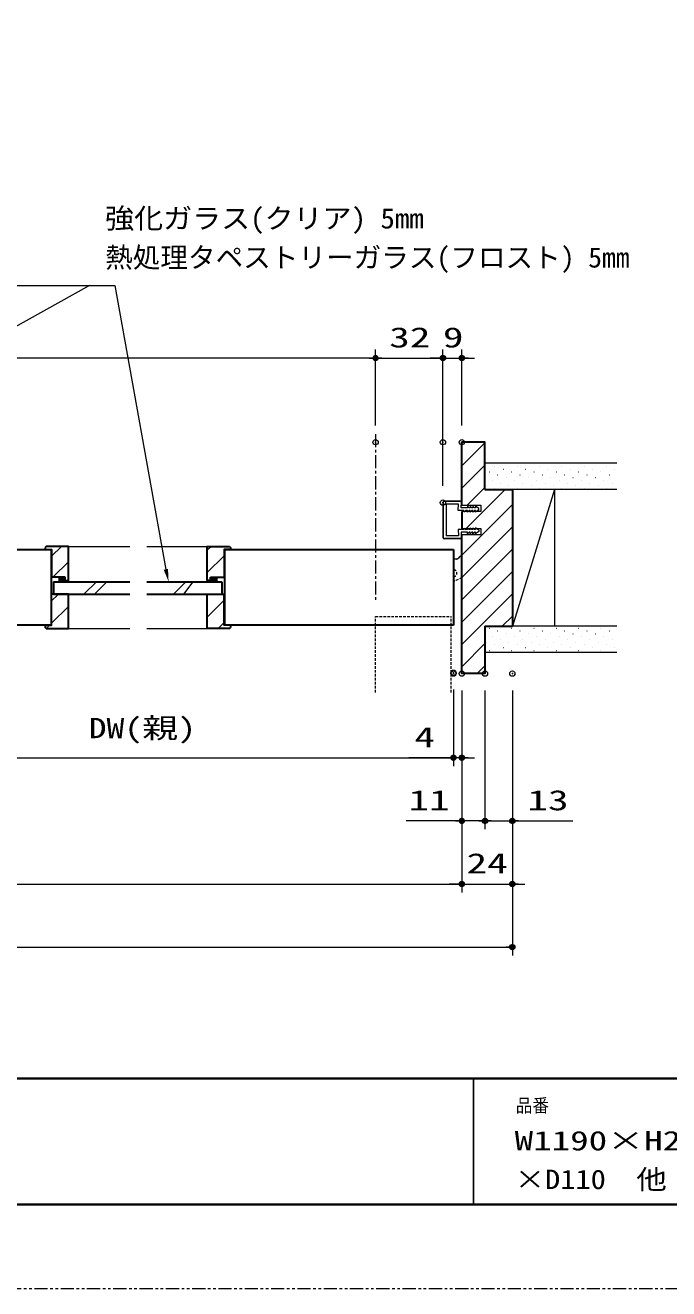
# Model space of a CAD drawing. Units: millimetres, scale not verified. Extents: x -1348 to 1306, y -607 to 607.
# Drawn here: x -436 to -130, y -594 to 7 of the extents above; entities that cross this region are included whole.
import ezdxf
from ezdxf.enums import TextEntityAlignment as Align

# ---------------------------------------------------------------- set-up
doc = ezdxf.new("R2010")
doc.units = ezdxf.units.MM
doc.header["$LTSCALE"] = 5
doc.header["$PDMODE"] = 32
doc.header["$PDSIZE"] = 2.5
for name, pattern in [('USER1', [2.5, 1.25, -0.25, 0.25, -0.25, 0.25, -0.25]), ('USER2', [0.375, 0.25, -0.125]), ('USER3', [2, 1.25, -0.25, 0.25, -0.25])]:
    doc.linetypes.add(name, pattern=pattern)
for name, color, linetype, lineweight in [('0-1_線(黄)', 2, 'Continuous', 15), ('0-3_陰線', 4, 'USER1', 9), ('0-A_点線(黄)', 2, 'USER2', 15), ('0-C_中心線', 3, 'USER3', 9), ('0-D_線(白)', 7, 'Continuous', 30), ('1-0_線(水)', 4, 'Continuous', 9), ('1-1_寸法線', 3, 'Continuous', 13), ('1-2_ハッチング', 6, 'Continuous', 9), ('1-4_DEFPOINTS', 7, 'Continuous', 5), ('1-5_0', 3, 'Continuous', 25), ('1-6_図面枠', 7, 'Continuous', 35)]:
    doc.layers.add(name, color=color, linetype=linetype, lineweight=lineweight)
doc.styles.add('ＭＳ ゴシック', font='')
doc.styles.get('ＭＳ ゴシック').set_extended_font_data('MS Gothic')

# ---------------------------------------------------------------- blocks, each defined once
blk = doc.blocks.new('_DOT')
at = {"layer": '1-5_0'}
blk.add_line((-2.5, 0), (-5, 0), dxfattribs=at)
for points in [[(0, 0), (-2.5, 0), (-2.48, 0.313)], [(0, 0), (-2.48, -0.313), (-2.5, 0)], [(0, 0), (-2.48, 0.313), (-2.421, 0.622)], [(0, 0), (-2.421, -0.622), (-2.48, -0.313)], [(0, 0), (-2.421, 0.622), (-2.324, 0.92)], [(0, 0), (-2.324, -0.92), (-2.421, -0.622)], [(0, 0), (-2.324, 0.92), (-2.191, 1.204)], [(0, 0), (-2.191, -1.204), (-2.324, -0.92)], [(0, 0), (-2.191, 1.204), (-2.023, 1.469)], [(0, 0), (-2.023, -1.469), (-2.191, -1.204)], [(0, 0), (-2.023, 1.469), (-1.822, 1.711)], [(0, 0), (-1.822, -1.711), (-2.023, -1.469)], [(0, 0), (-1.822, 1.711), (-1.594, 1.926)], [(0, 0), (-1.594, -1.926), (-1.822, -1.711)], [(0, 0), (-1.594, 1.926), (-1.34, 2.111)], [(0, 0), (-1.34, -2.111), (-1.594, -1.926)], [(0, 0), (-1.34, 2.111), (-1.064, 2.262)], [(0, 0), (-1.064, -2.262), (-1.34, -2.111)], [(0, 0), (-1.064, 2.262), (-0.773, 2.378)], [(0, 0), (-0.773, -2.378), (-1.064, -2.262)], [(0, 0), (-0.773, 2.378), (-0.468, 2.456)], [(0, 0), (-0.468, -2.456), (-0.773, -2.378)], [(0, 0), (-0.468, 2.456), (-0.157, 2.495)], [(0, 0), (-0.157, -2.495), (-0.468, -2.456)], [(0, 0), (-0.157, 2.495), (0.157, 2.495)], [(0, 0), (0.157, -2.495), (-0.157, -2.495)], [(0, 0), (0.157, 2.495), (0.468, 2.456)], [(0, 0), (0.468, 2.456), (0.773, 2.378)], [(0, 0), (0.773, 2.378), (1.064, 2.262)], [(0, 0), (1.064, 2.262), (1.34, 2.111)], [(0, 0), (1.34, 2.111), (1.594, 1.926)], [(0, 0), (1.594, 1.926), (1.822, 1.711)], [(0, 0), (1.822, 1.711), (2.023, 1.469)], [(0, 0), (2.023, 1.469), (2.191, 1.204)], [(0, 0), (2.191, 1.204), (2.324, 0.92)], [(0, 0), (2.324, 0.92), (2.421, 0.622)], [(0, 0), (2.421, 0.622), (2.48, 0.313)], [(0, 0), (2.48, 0.313), (2.5, 0)], [(0, 0), (0.468, -2.456), (0.157, -2.495)], [(0, 0), (0.773, -2.378), (0.468, -2.456)], [(0, 0), (1.064, -2.262), (0.773, -2.378)], [(0, 0), (1.34, -2.111), (1.064, -2.262)], [(0, 0), (1.594, -1.926), (1.34, -2.111)], [(0, 0), (1.822, -1.711), (1.594, -1.926)], [(0, 0), (2.023, -1.469), (1.822, -1.711)], [(0, 0), (2.191, -1.204), (2.023, -1.469)], [(0, 0), (2.324, -0.92), (2.191, -1.204)], [(0, 0), (2.421, -0.622), (2.324, -0.92)], [(0, 0), (2.48, -0.313), (2.421, -0.622)], [(0, 0), (2.5, 0), (2.48, -0.313)]]:
    blk.add_solid(points, dxfattribs=at)

msp = doc.modelspace()

# ---------------------------------------------------------------- linework, layer by layer
at = {"layer": '0-1_線(黄)'}
for p, q in [((-154.864, -201.619), (-217.551, -201.619)), ((-154.864, -214.119), (-204.551, -214.119)), ((-184.551, -214.119), (-204.551, -279.119)), ((-184.551, -214.119), (-184.551, -279.119)), ((-184.551, -214.119), (-184.551, -279.119)), ((-154.864, -279.119), (-204.551, -279.119)), ((-154.864, -291.619), (-217.551, -291.619))]:
    msp.add_line(p, q, dxfattribs=at)
at = {"layer": '0-3_陰線'}
msp.add_line((387.036, -594), (-1292.964, -594), dxfattribs=at)
at = {"layer": '0-A_点線(黄)'}
for p, q in [((-229.665, -246.119), (-230.366, -246.841)), ((-228.963, -245.815), (-228.552, -245.808)), ((-231.068, -247.145), (-232.551, -247.17)), ((-228.552, -256.165), (-231.811, -257.409)), ((-269.552, -274.478), (-233.552, -274.478)), ((-233.552, -310.523), (-233.552, -274.478))]:
    msp.add_line(p, q, dxfattribs=at)
msp.add_lwpolyline([(-269.552, -310.523), (-269.552, -274.478), (-233.552, -274.478)], dxfattribs=at)
for centre, radius, start, end in [((-228.947, -246.815), 1, 90.89848, 135.89848), ((-232.551, -253.87), 1.65, 269.99645, 90.00355), ((-231.084, -246.145), 1, 270.89848, 315.89848), ((-232.525, -255.541), 2, 269.24904, 290.89848)]:
    msp.add_arc(centre, radius, start, end, dxfattribs=at)
at = {"layer": '0-C_中心線'}
msp.add_line((-269.552, -187.787), (-269.552, -267.478), dxfattribs=at)
at = {"layer": '0-D_線(白)'}
for p, q in [((-228.552, -221.619), (-228.553, -191.619)), ((-217.551, -214.119), (-204.551, -214.119)), ((-204.551, -214.119), (-204.551, -279.119)), ((-228.552, -224.619), (-228.552, -232.619)), ((-228.551, -301.619), (-228.552, -235.619)), ((-532.551, -242.619), (-423.554, -242.619)), ((-426.054, -241.119), (-426.554, -241.619)), ((-426.554, -241.619), (-426.554, -242.619)), ((-423.804, -242.619), (-423.804, -278.619)), ((-341.548, -242.619), (-232.552, -242.619)), ((-341.298, -242.619), (-341.298, -278.619)), ((-339.048, -241.119), (-338.548, -241.619)), ((-338.548, -241.619), (-338.548, -242.619)), ((-232.551, -242.619), (-232.551, -278.619)), ((-417.054, -255.819), (-423.554, -255.819)), ((-422.554, -257.919), (-386.301, -257.919)), ((-417.054, -257.319), (-417.054, -255.819)), ((-378.301, -257.919), (-342.548, -257.919)), ((-348.048, -255.819), (-341.548, -255.819)), ((-348.048, -257.319), (-348.048, -255.819)), ((-342.548, -257.919), (-342.548, -263.919)), ((-378.301, -263.919), (-342.548, -263.919)), ((-426.554, -278.619), (-426.554, -279.619)), ((-426.054, -280.119), (-426.554, -279.619)), ((-232.552, -278.619), (-341.548, -278.619)), ((-339.048, -280.119), (-338.548, -279.619)), ((-338.548, -278.619), (-338.548, -279.619)), ((-217.551, -279.119), (-217.551, -301.619)), ((-217.551, -279.119), (-204.551, -279.119)), ((-217.551, -301.619), (-228.551, -301.619))]:
    msp.add_line(p, q, dxfattribs=at)
for points in [[(-217.551, -214.119), (-217.551, -191.619), (-228.553, -191.619)], [(-423.554, -278.619), (-532.551, -278.619), (-532.551, -242.619)], [(-426.554, -242.619), (-423.554, -242.619), (-423.554, -255.819)], [(-417.054, -257.319), (-415.554, -257.319), (-415.554, -241.119), (-426.054, -241.119)], [(-348.048, -257.319), (-349.548, -257.319), (-349.548, -241.119), (-339.048, -241.119)], [(-338.548, -242.619), (-341.548, -242.619), (-341.548, -255.819)], [(-422.554, -257.919), (-422.554, -263.919), (-386.301, -263.919)], [(-426.554, -278.619), (-423.554, -278.619), (-423.554, -263.919)], [(-426.054, -280.119), (-415.554, -280.119), (-415.554, -263.919), (-423.554, -263.919)], [(-339.048, -280.119), (-349.548, -280.119), (-349.548, -263.919), (-341.548, -263.919)], [(-338.548, -278.619), (-341.548, -278.619), (-341.548, -263.919)]]:
    msp.add_lwpolyline(points, dxfattribs=at)
at = {"layer": '1-0_線(水)'}
for p, q in [((-204.551, -214.119), (-204.551, -279.119)), ((-228.552, -224.619), (-228.552, -232.619)), ((-415.554, -241.119), (-386.301, -241.119)), ((-378.301, -241.119), (-349.548, -241.119)), ((-420.054, -255.819), (-420.054, -257.919)), ((-417.054, -255.819), (-420.054, -255.819)), ((-417.054, -257.319), (-417.054, -255.819)), ((-417.054, -257.319), (-417.054, -257.919)), ((-408.206, -263.919), (-402.206, -257.919)), ((-403.206, -263.919), (-397.206, -257.919)), ((-365.676, -263.919), (-359.676, -257.919)), ((-360.676, -263.919), (-356.176, -257.919)), ((-348.048, -257.319), (-348.048, -255.819)), ((-348.048, -257.319), (-348.048, -257.919)), ((-345.048, -255.819), (-345.048, -257.919)), ((-415.554, -280.119), (-386.301, -280.119)), ((-378.301, -280.119), (-349.548, -280.119))]:
    msp.add_line(p, q, dxfattribs=at)
at = {"layer": '1-1_寸法線'}
for p, q in [((-405.493, -117.19), (-654.138, -255.011)), ((-269.552, -183.619), (-269.552, -147.619)), ((-269.552, -183.619), (-269.552, -147.619)), ((-237.552, -183.619), (-237.552, -147.619)), ((-237.552, -212.319), (-237.552, -147.619)), ((-228.553, -183.619), (-228.553, -147.619)), ((-272.552, -151.619), (-716.55, -151.619)), ((-266.552, -151.619), (-240.552, -151.619)), ((-240.552, -151.619), (-243.552, -151.619)), ((-237.552, -151.619), (-228.553, -151.619)), ((-225.553, -151.619), (-222.553, -151.619)), ((-237.552, -220.319), (-237.552, -236.919)), ((-237.402, -220.319), (-237.402, -236.919)), ((-228.852, -219.619), (-236.852, -219.619)), ((-228.852, -219.769), (-236.852, -219.769)), ((-230.268, -224.119), (-230.101, -221.119)), ((-228.858, -222.819), (-228.702, -219.925)), ((-228.611, -221.422), (-228.552, -219.931)), ((-225.941, -222.069), (-225.941, -222.819)), ((-225.141, -222.819), (-225.941, -222.069)), ((-224.641, -222.069), (-224.641, -222.819)), ((-223.841, -222.819), (-224.641, -222.069)), ((-222.541, -222.819), (-223.341, -222.069)), ((-223.341, -222.069), (-223.341, -222.819)), ((-222.041, -222.069), (-222.041, -222.819)), ((-220.552, -223.169), (-222.041, -222.069)), ((-227.544, -224.119), (-230.268, -224.119)), ((-225.941, -222.819), (-228.858, -222.819)), ((-228.552, -224.619), (-228.302, -224.619)), ((-227.544, -224.774), (-226.728, -224.119)), ((-227.544, -224.127), (-227.544, -224.774)), ((-225.941, -224.119), (-226.728, -224.119)), ((-225.941, -224.869), (-225.941, -224.119)), ((-225.141, -224.119), (-225.941, -224.869)), ((-224.641, -222.819), (-225.141, -222.819)), ((-224.641, -224.119), (-225.141, -224.119)), ((-224.641, -224.869), (-224.641, -224.119)), ((-223.841, -224.119), (-224.641, -224.869)), ((-223.341, -222.819), (-223.841, -222.819)), ((-223.341, -224.119), (-223.841, -224.119)), ((-223.341, -224.869), (-223.341, -224.119)), ((-222.541, -224.119), (-223.341, -224.869)), ((-222.041, -222.819), (-222.541, -222.819)), ((-222.041, -224.119), (-222.541, -224.119)), ((-220.552, -223.769), (-222.041, -224.869)), ((-222.041, -224.869), (-222.041, -224.119)), ((-220.552, -223.769), (-220.552, -223.169)), ((-227.544, -233.119), (-230.268, -233.119)), ((-230.263, -233.119), (-230.101, -236.119)), ((-228.552, -232.619), (-228.302, -232.619)), ((-227.544, -232.465), (-226.728, -233.119)), ((-227.544, -233.112), (-227.544, -232.465)), ((-225.941, -233.119), (-226.728, -233.119)), ((-225.941, -232.369), (-225.941, -233.119)), ((-225.141, -233.119), (-225.941, -232.369)), ((-224.641, -233.119), (-225.141, -233.119)), ((-224.641, -232.369), (-224.641, -233.119)), ((-223.841, -233.119), (-224.641, -232.369)), ((-223.341, -233.119), (-223.841, -233.119)), ((-223.341, -232.369), (-223.341, -233.119)), ((-222.541, -233.119), (-223.341, -232.369)), ((-222.041, -233.119), (-222.541, -233.119)), ((-222.041, -232.369), (-222.041, -233.119)), ((-220.552, -233.469), (-222.041, -232.369)), ((-220.552, -234.069), (-222.041, -235.169)), ((-220.552, -233.469), (-220.552, -234.069)), ((-228.852, -237.469), (-236.852, -237.469)), ((-228.852, -237.619), (-236.852, -237.619)), ((-230.101, -236.119), (-236.052, -236.119)), ((-228.858, -234.419), (-228.702, -237.314)), ((-225.941, -234.419), (-228.858, -234.419)), ((-228.611, -235.817), (-228.552, -237.308)), ((-225.941, -235.169), (-225.941, -234.419)), ((-225.141, -234.419), (-225.941, -235.169)), ((-224.641, -234.419), (-225.141, -234.419)), ((-224.641, -235.169), (-224.641, -234.419)), ((-223.841, -234.419), (-224.641, -235.169)), ((-223.341, -234.419), (-223.841, -234.419)), ((-222.541, -234.419), (-223.341, -235.169)), ((-223.341, -235.169), (-223.341, -234.419)), ((-222.041, -234.419), (-222.541, -234.419)), ((-222.041, -235.169), (-222.041, -234.419)), ((-232.552, -309.189), (-232.552, -345.619)), ((-232.551, -309.619), (-232.551, -345.619)), ((-228.551, -309.619), (-228.551, -375.619)), ((-228.551, -309.619), (-228.551, -405.619)), ((-228.551, -309.619), (-228.551, -345.619)), ((-228.551, -309.619), (-228.551, -405.619)), ((-217.551, -309.619), (-217.551, -375.619)), ((-217.551, -309.619), (-217.551, -375.619)), ((-204.551, -309.619), (-204.551, -435.619)), ((-204.551, -309.619), (-204.551, -375.619)), ((-204.551, -309.619), (-204.551, -405.619)), ((-529.551, -341.619), (-235.552, -341.619)), ((-235.551, -341.619), (-253.694, -341.619)), ((-228.551, -341.619), (-232.551, -341.619)), ((-225.551, -341.619), (-222.551, -341.619)), ((-231.551, -371.619), (-255.039, -371.619)), ((-217.551, -371.619), (-228.551, -371.619)), ((-220.551, -371.619), (-223.551, -371.619)), ((-217.551, -371.619), (-204.551, -371.619)), ((-214.551, -371.619), (-211.551, -371.619)), ((-201.551, -371.619), (-175.789, -371.619)), ((-757.551, -401.619), (-231.551, -401.619)), ((-231.551, -401.619), (-234.551, -401.619)), ((-228.551, -401.619), (-204.551, -401.619)), ((-201.551, -401.619), (-198.551, -401.619)), ((-781.551, -431.619), (-207.551, -431.619))]:
    msp.add_line(p, q, dxfattribs=at)
for points in [[(-649.055, -117.19), (-393.493, -117.19), (-369.23, -252.065)], [(-230.101, -221.119), (-236.052, -221.119), (-236.052, -236.119)], [(-228.552, -221.619), (-219.552, -221.619), (-219.552, -224.619), (-228.552, -224.619)], [(-228.552, -232.619), (-219.552, -232.619), (-219.552, -235.619), (-228.552, -235.619)]]:
    msp.add_lwpolyline(points, dxfattribs=at)
for centre, radius, start, end in [((-236.852, -220.319), 0.7, 90, 180), ((-236.852, -220.319), 0.55, 90, 180), ((-228.852, -219.919), 0.3, 357.72528, 90), ((-228.852, -219.919), 0.15, 357.72528, 90), ((-236.852, -236.919), 0.7, 180, 270), ((-236.852, -236.919), 0.55, 180, 270), ((-228.852, -237.319), 0.3, 270, 2.27472), ((-228.852, -237.319), 0.15, 270, 2.27472)]:
    msp.add_arc(centre, radius, start, end, dxfattribs=at)
msp.add_solid([(-367.917, -257.919), (-370.247, -252.293), (-368.214, -251.837)], dxfattribs=at)
at = {"layer": '1-2_ハッチング'}
for p, q in [((-228.553, -192.261), (-227.911, -191.619)), ((-228.552, -202.868), (-217.551, -191.866)), ((-228.552, -213.474), (-217.551, -202.473)), ((-216.832, -201.754), (-216.782, -201.754)), ((-212.854, -203.079), (-212.804, -203.079)), ((-206.225, -201.754), (-206.175, -201.754)), ((-202.248, -203.079), (-202.198, -203.079)), ((-195.619, -201.754), (-195.569, -201.754)), ((-191.641, -203.079), (-191.591, -203.079)), ((-185.012, -201.754), (-184.962, -201.754)), ((-181.035, -203.079), (-180.985, -203.079)), ((-174.405, -201.754), (-174.355, -201.754)), ((-170.428, -203.079), (-170.378, -203.079)), ((-163.799, -201.754), (-163.749, -201.754)), ((-159.821, -203.079), (-159.771, -203.079)), ((-215.506, -205.731), (-215.456, -205.731)), ((-214.18, -209.709), (-214.13, -209.709)), ((-211.529, -207.057), (-211.479, -207.057)), ((-208.877, -204.405), (-208.827, -204.405)), ((-207.551, -208.383), (-207.501, -208.383)), ((-204.899, -205.731), (-204.849, -205.731)), ((-203.574, -209.709), (-203.524, -209.709)), ((-200.922, -207.057), (-200.872, -207.057)), ((-198.27, -204.405), (-198.22, -204.405)), ((-196.944, -208.383), (-196.894, -208.383)), ((-194.293, -205.731), (-194.243, -205.731)), ((-192.967, -209.709), (-192.917, -209.709)), ((-190.315, -207.057), (-190.265, -207.057)), ((-187.664, -204.405), (-187.614, -204.405)), ((-186.338, -208.383), (-186.288, -208.383)), ((-183.686, -205.731), (-183.636, -205.731)), ((-182.36, -209.709), (-182.31, -209.709)), ((-179.709, -207.057), (-179.659, -207.057)), ((-177.057, -204.405), (-177.007, -204.405)), ((-175.731, -208.383), (-175.681, -208.383)), ((-173.08, -205.731), (-173.03, -205.731)), ((-171.754, -209.709), (-171.704, -209.709)), ((-169.102, -207.057), (-169.052, -207.057)), ((-166.45, -204.405), (-166.4, -204.405)), ((-165.125, -208.383), (-165.075, -208.383)), ((-162.473, -205.731), (-162.423, -205.731)), ((-161.147, -209.709), (-161.097, -209.709)), ((-158.496, -207.057), (-158.446, -207.057)), ((-155.844, -204.405), (-155.794, -204.405)), ((-226.484, -232.619), (-207.984, -214.119)), ((-226.091, -221.619), (-217.551, -213.08)), ((-216.832, -212.36), (-216.782, -212.36)), ((-212.854, -213.686), (-212.804, -213.686)), ((-210.203, -211.034), (-210.153, -211.034)), ((-206.225, -212.36), (-206.175, -212.36)), ((-202.248, -213.686), (-202.198, -213.686)), ((-199.596, -211.034), (-199.546, -211.034)), ((-195.619, -212.36), (-195.569, -212.36)), ((-191.641, -213.686), (-191.591, -213.686)), ((-188.989, -211.034), (-188.939, -211.034)), ((-185.012, -212.36), (-184.962, -212.36)), ((-181.035, -213.686), (-180.985, -213.686)), ((-178.383, -211.034), (-178.333, -211.034)), ((-174.405, -212.36), (-174.355, -212.36)), ((-170.428, -213.686), (-170.378, -213.686)), ((-167.776, -211.034), (-167.726, -211.034)), ((-163.799, -212.36), (-163.749, -212.36)), ((-159.821, -213.686), (-159.771, -213.686)), ((-157.17, -211.034), (-157.12, -211.034)), ((-228.552, -245.294), (-204.551, -221.293)), ((-228.552, -255.9), (-204.551, -231.899)), ((-423.554, -245.82), (-418.853, -241.119)), ((-349.548, -242.951), (-347.717, -241.119)), ((-349.548, -253.558), (-341.548, -245.558)), ((-338.61, -242.619), (-338.548, -242.558)), ((-228.552, -266.506), (-204.551, -242.506)), ((-422.746, -255.619), (-415.554, -248.427)), ((-419.923, -257.919), (-419.923, -255.819)), ((-419.298, -257.919), (-419.298, -255.819)), ((-418.673, -257.919), (-418.673, -255.819)), ((-418.048, -257.919), (-418.048, -255.819)), ((-417.423, -257.919), (-417.423, -255.819)), ((-348.033, -257.919), (-348.033, -255.819)), ((-347.408, -257.919), (-347.408, -255.819)), ((-346.783, -257.919), (-346.783, -255.819)), ((-346.158, -257.919), (-346.158, -255.819)), ((-345.533, -257.919), (-345.533, -255.819)), ((-228.551, -277.113), (-204.551, -253.113)), ((-423.554, -267.033), (-420.64, -264.119)), ((-349.548, -264.164), (-349.303, -263.919)), ((-228.551, -287.719), (-204.551, -263.719)), ((-423.554, -277.64), (-415.554, -269.64)), ((-349.548, -274.771), (-341.548, -266.771)), ((-209.345, -279.119), (-204.551, -274.326)), ((-426.033, -280.119), (-424.533, -278.619)), ((-344.29, -280.119), (-341.548, -277.377)), ((-215.506, -279.977), (-215.456, -279.977)), ((-211.529, -281.303), (-211.479, -281.303)), ((-204.899, -279.977), (-204.849, -279.977)), ((-200.922, -281.303), (-200.872, -281.303)), ((-194.293, -279.977), (-194.243, -279.977)), ((-190.315, -281.303), (-190.265, -281.303)), ((-183.686, -279.977), (-183.636, -279.977)), ((-179.709, -281.303), (-179.659, -281.303)), ((-173.08, -279.977), (-173.03, -279.977)), ((-169.102, -281.303), (-169.052, -281.303)), ((-162.473, -279.977), (-162.423, -279.977)), ((-158.496, -281.303), (-158.446, -281.303)), ((-228.551, -298.326), (-217.551, -287.326)), ((-216.832, -286.606), (-216.782, -286.606)), ((-214.18, -283.955), (-214.13, -283.955)), ((-212.854, -287.932), (-212.804, -287.932)), ((-210.203, -285.281), (-210.153, -285.281)), ((-207.551, -282.629), (-207.501, -282.629)), ((-206.225, -286.606), (-206.175, -286.606)), ((-203.574, -283.955), (-203.524, -283.955)), ((-202.248, -287.932), (-202.198, -287.932)), ((-199.596, -285.281), (-199.546, -285.281)), ((-196.944, -282.629), (-196.894, -282.629)), ((-195.619, -286.606), (-195.569, -286.606)), ((-192.967, -283.955), (-192.917, -283.955)), ((-191.641, -287.932), (-191.591, -287.932)), ((-188.989, -285.281), (-188.939, -285.281)), ((-186.338, -282.629), (-186.288, -282.629)), ((-185.012, -286.606), (-184.962, -286.606)), ((-182.36, -283.955), (-182.31, -283.955)), ((-181.035, -287.932), (-180.985, -287.932)), ((-178.383, -285.281), (-178.333, -285.281)), ((-175.731, -282.629), (-175.681, -282.629)), ((-174.405, -286.606), (-174.355, -286.606)), ((-171.754, -283.955), (-171.704, -283.955)), ((-170.428, -287.932), (-170.378, -287.932)), ((-167.776, -285.281), (-167.726, -285.281)), ((-165.125, -282.629), (-165.075, -282.629)), ((-163.799, -286.606), (-163.749, -286.606)), ((-161.147, -283.955), (-161.097, -283.955)), ((-159.821, -287.932), (-159.771, -287.932)), ((-157.17, -285.281), (-157.12, -285.281)), ((-215.506, -290.584), (-215.456, -290.584)), ((-208.877, -289.258), (-208.827, -289.258)), ((-204.899, -290.584), (-204.849, -290.584)), ((-198.27, -289.258), (-198.22, -289.258)), ((-194.293, -290.584), (-194.243, -290.584)), ((-187.664, -289.258), (-187.614, -289.258)), ((-183.686, -290.584), (-183.636, -290.584)), ((-177.057, -289.258), (-177.007, -289.258)), ((-173.08, -290.584), (-173.03, -290.584)), ((-166.45, -289.258), (-166.4, -289.258)), ((-162.473, -290.584), (-162.423, -290.584)), ((-155.844, -289.258), (-155.794, -289.258)), ((-221.238, -301.619), (-217.551, -297.932))]:
    msp.add_line(p, q, dxfattribs=at)
at = {"layer": '1-4_DEFPOINTS'}
for p in [(-237.552, -151.619), (-228.553, -151.619), (-269.552, -191.619), (-237.552, -191.619), (-228.553, -191.619), (-237.552, -220.319), (-232.552, -301.189), (-232.551, -301.619), (-228.551, -301.619), (-217.551, -301.619), (-204.551, -301.619), (-232.552, -341.619), (-228.551, -341.619), (-217.551, -371.619), (-204.551, -371.619), (-228.551, -401.619), (-204.551, -401.619), (-204.551, -431.619)]:
    msp.add_point(p, dxfattribs=at)
at = {"layer": '1-5_0', "color": 7}
msp.add_line((-222.964, -494), (-222.964, -554), dxfattribs=at)
at = {"layer": '1-6_図面枠'}
msp.add_line((-1252.964, -494), (347.036, -494), dxfattribs=at)
msp.add_lwpolyline([(-1252.964, -554), (347.036, -554), (347.036, 554), (-1252.964, 554)], close=True, dxfattribs=at)

# ---------------------------------------------------------------- block references
at = {"layer": '1-1_寸法線', "xscale": 0.6, "yscale": 0.6}
for p in [(-269.552, -151.619), (-237.552, -151.619), (-237.552, -151.619), (-232.552, -341.619), (-232.551, -341.619), (-228.551, -371.619), (-217.551, -371.619), (-228.551, -401.619), (-228.551, -401.619), (-204.551, -431.619)]:
    msp.add_blockref('_DOT', p, dxfattribs=at)
at = {"layer": '1-1_寸法線', "xscale": 0.6, "yscale": 0.6, "rotation": 180}
for p in [(-269.552, -151.619), (-228.553, -151.619), (-228.551, -341.619), (-217.551, -371.619), (-204.551, -371.619), (-204.551, -401.619)]:
    msp.add_blockref('_DOT', p, dxfattribs=at)

# ---------------------------------------------------------------- texts
at = {"layer": '1-1_寸法線', "style": 'ＭＳ ゴシック'}
for s, height, width, p in [('強化ガラス(クリア) 5mm', 9.621, 1.05, (-398.093, -92.916)), ('32', 9.604, 1.5, (-263.076, -149.47)), ('9', 9.604, 1.5, (-237.576, -149.47)), ('DW(親)', 9.604, 1.3, (-405.932, -335.184)), ('4', 9.604, 1.5, (-251.123, -339.47)), ('11', 9.604, 1.5, (-253.896, -369.47)), ('13', 9.604, 1.5, (-197.408, -369.47)), ('24', 9.604, 1.5, (-226.313, -399.47))]:
    msp.add_text(s, height=height, dxfattribs=dict(at, width=width)).set_placement(p, align=Align.BOTTOM_LEFT)
msp.add_text('熱処理タペストリーガラス(フロスト) 5mm', height=9.621, dxfattribs=at).set_placement((-398.093, -111.487), align=Align.BOTTOM_LEFT)
at = {"layer": '1-6_図面枠', "style": 'ＭＳ ゴシック'}
for s, height, width, p in [('品番', 6.452, 0.9, (-202.964, -512.073)), ('W1190×H2401～2700', 9.236, 1.4, (-203.459, -531.009)), ('×D110\u3000他', 9.236, 1.15, (-203.459, -549.415))]:
    msp.add_text(s, height=height, dxfattribs=dict(at, width=width)).set_placement(p, align=Align.BOTTOM_LEFT)

doc.saveas('drawing.dxf')
